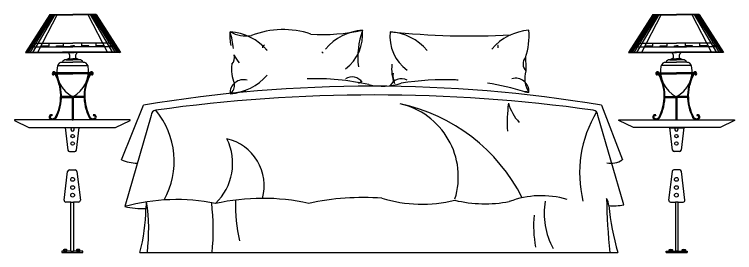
# Model space of a CAD drawing. Header units: millimetres. Extents: x 3060 to 28796, y 18778 to 36190.
# Drawn here: x 25596 to 28336, y 27918 to 28824 of the extents above; entities that cross this region are included whole.
import ezdxf

# ---------------------------------------------------------------- set-up
doc = ezdxf.new("R2010")
doc.units = ezdxf.units.MM
doc.linetypes.add('HIDDEN', pattern=[0.375, 0.25, -0.125])

# ---------------------------------------------------------------- blocks, each defined once
blk = doc.blocks.new('A$C1E9B50DE')
for p, q in [((135.2, 906.6), (42.6, 761.2)), ((135.2, 906.6), (221.7, 906.6)), ((310.8, 906.6), (221.7, 906.6)), ((310.8, 906.6), (403.5, 761.2)), ((2429.2, 906.6), (2336.5, 761.2)), ((2429.2, 906.6), (2518.3, 906.6)), ((2604.8, 906.6), (2518.3, 906.6)), ((2604.8, 906.6), (2697.4, 761.2)), ((256.4, 786.4), (256.4, 797.6)), ((310.9, 786.4), (310.9, 797.6)), ((365.4, 786.4), (365.4, 797.6)), ((2374.6, 786.4), (2374.6, 797.6)), ((2429.1, 786.4), (2429.1, 797.6)), ((2483.6, 786.4), (2483.6, 797.6)), ((229.1, 786.4), (221.7, 786.4)), ((229.1, 783), (229.1, 786.4)), ((283.6, 786.4), (256.4, 786.4)), ((283.6, 783), (283.6, 786.4)), ((338.2, 786.4), (310.9, 786.4)), ((338.2, 783), (338.2, 786.4)), ((387.4, 786.4), (365.4, 786.4)), ((944.9, 779.5), (944.9, 788.4)), ((944.9, 788.4), (947.1, 788.4)), ((947.1, 788.4), (951.6, 790.6)), ((958.3, 775), (960.5, 770.6)), ((1840.1, 788.4), (1837.8, 788.4)), ((1840.1, 779.5), (1840.1, 788.4)), ((2352.6, 786.4), (2374.6, 786.4)), ((2401.8, 786.4), (2429.1, 786.4)), ((2401.8, 783), (2401.8, 786.4)), ((2456.4, 786.4), (2483.6, 786.4)), ((2456.4, 783), (2456.4, 786.4)), ((2510.9, 786.4), (2518.3, 786.4)), ((2510.9, 783), (2510.9, 786.4)), ((42.6, 761.2), (227.7, 761.2)), ((362.1, 761.2), (221.7, 761.2)), ((1174.7, 759.4), (1170.2, 763.9)), ((2377.9, 761.2), (2518.3, 761.2)), ((2697.4, 761.2), (2512.3, 761.2)), ((150.2, 679.6), (150.5, 676)), ((293.5, 679.6), (293.2, 676)), ((2446.5, 679.6), (2446.8, 676)), ((2589.8, 679.6), (2589.5, 676)), ((264.9, 594.6), (178.8, 594.6)), ((178.8, 594.6), (221.7, 594.6)), ((178.8, 590.9), (221.7, 590.9)), ((220, 594.2), (220, 505.8)), ((265, 590.9), (221.7, 590.9)), ((223.6, 594.3), (223.6, 505.8)), ((2475, 590.9), (2518.3, 590.9)), ((2475.1, 594.6), (2561.2, 594.6)), ((2516.4, 594.3), (2516.4, 505.8)), ((2561.2, 594.6), (2518.3, 594.6)), ((2561.2, 590.9), (2518.3, 590.9)), ((2520, 594.2), (2520, 505.8)), ((407.1, 353.7), (490.8, 560.6)), ((2233.4, 560.6), (2313.2, 352.9)), ((143.5, 523.9), (142.1, 520.6)), ((300.2, 523.9), (301.7, 520.6)), ((520, 522.2), (420, 175.3)), ((2318.2, 181.7), (2220, 522.2)), ((2439.8, 523.9), (2438.3, 520.6)), ((2596.5, 523.9), (2597.9, 520.6)), ((0, 505.8), (0, 502.8)), ((440, 505.8), (0, 505.8)), ((0, 502.8), (55, 475.8)), ((220, 505.8), (223.6, 505.8)), ((385, 475.8), (440, 502.8)), ((440, 502.8), (440, 505.8)), ((2300, 502.8), (2300, 505.8)), ((2300, 505.8), (2740, 505.8)), ((2355, 475.8), (2300, 502.8)), ((2520, 505.8), (2516.4, 505.8)), ((2740, 502.8), (2685, 475.8)), ((2740, 505.8), (2740, 502.8)), ((55, 475.8), (385, 475.8)), ((193.6, 475.8), (203.8, 390)), ((246.2, 474.3), (193.8, 474.3)), ((236.2, 390), (246.4, 475.8)), ((2685, 475.8), (2355, 475.8)), ((2503.8, 390), (2493.6, 475.8)), ((2493.8, 474.3), (2546.2, 474.3)), ((2546.4, 475.8), (2536.2, 390)), ((210.1, 384.2), (229.9, 384.2)), ((2529.9, 384.2), (2510.1, 384.2)), ((189.1, 200), (202, 308.4)), ((209, 314.8), (231, 314.8)), ((238, 308.4), (250.9, 200)), ((2502, 308.4), (2489.1, 200)), ((2531, 314.8), (2509, 314.8)), ((2550.9, 200), (2538, 308.4)), ((214.8, 192.4), (196.1, 192.4)), ((214.8, 5), (214.8, 192.4)), ((214.8, 192.4), (225.2, 192.4)), ((225.2, 192.4), (225.2, 5)), ((243.9, 192.4), (225.2, 192.4)), ((2496.1, 192.4), (2514.8, 192.4)), ((2514.8, 192.4), (2514.8, 5)), ((2525.2, 192.4), (2514.8, 192.4)), ((2525.2, 5), (2525.2, 192.4)), ((2525.2, 192.4), (2543.9, 192.4)), ((180, 5), (180, 0)), ((214.8, 5), (180, 5)), ((186.7, 10.3), (186.7, 5)), ((186.7, 5), (200, 5)), ((198, 11.7), (188.7, 11.7)), ((190, 5), (190, 10.3)), ((196.5, 5), (196.5, 10.3)), ((200, 5), (200, 10.3)), ((214.8, 5), (225.2, 5)), ((260, 5), (225.2, 5)), ((235.8, 10.3), (235.8, 5)), ((235.8, 5), (249.1, 5)), ((247.1, 11.7), (237.8, 11.7)), ((239.1, 5), (239.1, 10.3)), ((245.6, 5), (245.6, 10.3)), ((249.1, 5), (249.1, 10.3)), ((260, 0), (260, 5)), ((2480, 5), (2514.8, 5)), ((2480, 0), (2480, 5)), ((2490.9, 5), (2490.9, 10.3)), ((2504.2, 5), (2490.9, 5)), ((2492.9, 11.7), (2502.2, 11.7)), ((2494.4, 5), (2494.4, 10.3)), ((2500.9, 5), (2500.9, 10.3)), ((2504.2, 10.3), (2504.2, 5)), ((2525.2, 5), (2514.8, 5)), ((2525.2, 5), (2560, 5)), ((2540, 5), (2540, 10.3)), ((2553.3, 5), (2540, 5)), ((2542, 11.7), (2551.3, 11.7)), ((2543.5, 5), (2543.5, 10.3)), ((2550, 5), (2550, 10.3)), ((2553.3, 10.3), (2553.3, 5)), ((2560, 5), (2560, 0)), ((180, 0), (260, 0)), ((180, 0), (260, 0)), ((225.2, 0), (214.8, 0)), ((225.2, 0), (214.8, 0)), ((214.8, 0), (225.2, 0)), ((476.8, 0), (2295.5, 0)), ((2560, 0), (2480, 0)), ((2480, 0), (2560, 0)), ((2525.2, 0), (2514.8, 0)), ((2514.8, 0), (2525.2, 0)), ((2514.8, 0), (2525.2, 0))]:
    blk.add_line(p, q)
at = {"linetype": 'ByBlock', "ltscale": 5000}
for p, q in [((137.8, 906.6), (45.2, 761.2)), ((138.6, 906.6), (46, 761.2)), ((139.5, 906.6), (46.8, 761.2)), ((140.4, 906.6), (47.8, 761.2)), ((143.9, 906.6), (51.2, 761.2)), ((148.4, 906.6), (58.6, 761.2)), ((154.2, 906.6), (68.4, 761.2)), ((162.7, 906.6), (88.2, 761.2)), ((134.3, 905.2), (221.7, 905.2)), ((310.8, 905.2), (221.7, 905.2)), ((279.2, 906.6), (353.8, 761.2)), ((287.8, 906.6), (373.5, 761.2)), ((293.5, 906.6), (383.3, 761.2)), ((298.1, 906.6), (390.7, 761.2)), ((301.5, 906.6), (394.2, 761.2)), ((304.1, 906.6), (396.8, 761.2)), ((306.7, 906.6), (399.3, 761.2)), ((308.4, 906.6), (401.3, 760.8)), ((2431.6, 906.6), (2338.7, 760.8)), ((2433.3, 906.6), (2340.7, 761.2)), ((2435.9, 906.6), (2343.2, 761.2)), ((2438.5, 906.6), (2345.8, 761.2)), ((2441.9, 906.6), (2349.3, 761.2)), ((2446.5, 906.6), (2356.7, 761.2)), ((2452.2, 906.6), (2366.5, 761.2)), ((2460.8, 906.6), (2386.2, 761.2)), ((2429.2, 905.2), (2518.3, 905.2)), ((2605.7, 905.2), (2518.3, 905.2)), ((2577.3, 906.6), (2651.8, 761.2)), ((2585.8, 906.6), (2671.6, 761.2)), ((2591.6, 906.6), (2681.4, 761.2)), ((2596.1, 906.6), (2688.8, 761.2)), ((2599.6, 906.6), (2692.2, 761.2)), ((2600.5, 906.6), (2693.2, 761.2)), ((2601.4, 906.6), (2694, 761.2)), ((2602.2, 906.6), (2694.8, 761.2)), ((65.7, 797.6), (221.7, 797.6)), ((78.1, 786.4), (78.1, 797.6)), ((132.6, 786.4), (132.6, 797.6)), ((187.1, 786.4), (187.1, 797.6)), ((380.3, 797.6), (221.7, 797.6)), ((2359.7, 797.6), (2518.3, 797.6)), ((2674.3, 797.6), (2518.3, 797.6)), ((2552.9, 786.4), (2552.9, 797.6)), ((2607.4, 786.4), (2607.4, 797.6)), ((2661.9, 786.4), (2661.9, 797.6)), ((56.5, 783), (221.7, 783)), ((58.7, 786.4), (78.1, 786.4)), ((105.3, 783), (105.3, 786.4)), ((105.3, 786.4), (132.6, 786.4)), ((159.8, 783), (159.8, 786.4)), ((159.8, 786.4), (187.1, 786.4)), ((389.6, 783), (182.4, 783)), ((214.4, 783), (214.4, 786.4)), ((214.4, 786.4), (221.7, 786.4)), ((2350.4, 783), (2557.6, 783)), ((2525.6, 786.4), (2518.3, 786.4)), ((2683.5, 783), (2518.3, 783)), ((2525.6, 783), (2525.6, 786.4)), ((2580.2, 786.4), (2552.9, 786.4)), ((2580.2, 783), (2580.2, 786.4)), ((2634.7, 786.4), (2607.4, 786.4)), ((2634.7, 783), (2634.7, 786.4)), ((2681.3, 786.4), (2661.9, 786.4)), ((46.9, 762.7), (227.7, 762.7)), ((402.6, 762.7), (182.4, 762.7)), ((403.5, 761.2), (239.6, 761.2)), ((2336.5, 761.2), (2500.4, 761.2)), ((2337.4, 762.7), (2557.6, 762.7)), ((2693.1, 762.7), (2512.3, 762.7)), ((181.6, 724.2), (221.7, 724.2)), ((197.1, 733.8), (221.7, 733.6)), ((207.3, 737.4), (221.7, 737.2)), ((236.2, 737.4), (221.7, 737.2)), ((246.4, 733.8), (221.7, 733.6)), ((261.9, 724.2), (221.7, 724.2)), ((2478.1, 724.2), (2518.3, 724.2)), ((2493.6, 733.8), (2518.3, 733.6)), ((2503.8, 737.4), (2518.3, 737.2)), ((2532.7, 737.4), (2518.3, 737.2)), ((2542.9, 733.8), (2518.3, 733.6)), ((2558.4, 724.2), (2518.3, 724.2)), ((163.7, 712), (279.8, 712)), ((2576.3, 712), (2460.2, 712)), ((287.9, 683.7), (155.9, 683.7)), ((155.9, 683.7), (221.7, 683.7)), ((157.9, 680.1), (221.7, 680.1)), ((285.9, 680.1), (221.7, 680.1)), ((2452.1, 683.7), (2584.1, 683.7)), ((2454.1, 680.1), (2518.3, 680.1)), ((2584.1, 683.7), (2518.3, 683.7)), ((2582.1, 680.1), (2518.3, 680.1))]:
    blk.add_line(p, q, dxfattribs=at)
at = {"linetype": 'HIDDEN'}
for p, q in [((189.4, 5), (189.4, 0)), ((197.4, 0), (197.4, 5)), ((238.5, 5), (238.5, 0)), ((246.5, 0), (246.5, 5)), ((2493.5, 0), (2493.5, 5)), ((2501.5, 5), (2501.5, 0)), ((2542.6, 0), (2542.6, 5)), ((2550.6, 5), (2550.6, 0))]:
    blk.add_line(p, q, dxfattribs=at)
for centre, radius in [((221.5, 443.5), 6.48), ((2518.5, 443.5), 6.48), ((221.5, 415.4), 6.48), ((2518.5, 415.4), 6.48), ((221.6, 278.6), 7.2), ((2518.4, 278.6), 7.2), ((221.6, 247.5), 7.2), ((2518.4, 247.5), 7.2), ((221.6, 218.7), 7.2), ((2518.4, 218.7), 7.2)]:
    blk.add_circle(centre, radius)
for centre, radius, start, end in [((981.4, 824.1), 161.9, 174.11, 192.9489), ((883.3, 954.7), 130.2, 241.0908, 278.4042), ((806.1, 637.1), 204.1, 40.4189, 85.9871), ((407, 719.1), 430.9, 7.6727, 16.3954), ((1022.4, 525.9), 323.2, 71.0183, 111.7974), ((1172.6, 1543.5), 713.4, 266.3716, 282.2562), ((1338.4, 642.6), 204.1, 94.0129, 139.5811), ((1163, 829.7), 161.9, 306.5711, 5.89), ((1621.8, 742.7), 315.2, 160.8133, 186.5053), ((1590.3, 824.1), 161.9, 174.11, 233.4289), ((1731.5, 3641.4), 2816.9, 263.8398, 273.1866), ((1415, 637.1), 204.1, 40.4189, 85.9871), ((1971.8, 642.6), 204.1, 94.0129, 139.5811), ((1701.3, 825.2), 257, 341.3058, 4.6952), ((194.2, 747.1), 17.1, 325.6014, 55.651), ((249.3, 747.1), 17.1, 124.349, 214.3986), ((799.6, 742.8), 38.2, 316.7316, 14.6494), ((981.4, 824.1), 161.9, 206.2629, 219.0596), ((1972.4, 717.9), 37.2, 137.8287, 225.5264), ((3912.5, 781), 1968.2, 181.1124, 182.6095), ((2490.7, 747.1), 17.1, 325.6014, 55.651), ((2545.8, 747.1), 17.1, 124.349, 214.3986), ((181.9, 704.3), 19.8, 90.9754, 159.1082), ((197.1, 716.5), 17.3, 90, 153.8109), ((206.2, 724.2), 13.2, 85.2699, 133.6097), ((237.2, 724.2), 13.2, 46.3903, 94.7301), ((246.4, 716.5), 17.3, 26.1891, 90), ((261.5, 704.3), 19.8, 20.8918, 89.0246), ((966.3, 698.3), 140.1, 172.4632, 202.983), ((1575.2, 698.3), 140.1, 172.4632, 202.983), ((2478.5, 704.3), 19.8, 90.9754, 159.1082), ((2493.6, 716.5), 17.3, 90, 153.8109), ((2502.8, 724.2), 13.2, 85.2699, 133.6097), ((2533.8, 724.2), 13.2, 46.3903, 94.7301), ((2542.9, 716.5), 17.3, 26.1891, 90), ((2558.1, 704.3), 19.8, 20.8918, 89.0246), ((150, 682), 5.99, 32.0735, 275.454), ((-1.1, 595.7), 179.9, 332.3858, 29.8079), ((272.9, 692), 111.2, 169.9962, 242.6044), ((170.6, 692), 111.2, 297.3956, 10.0038), ((444.8, 595.7), 179.9, 150.1921, 207.6142), ((293.8, 682), 5.99, 264.546, 147.9265), ((2034.5, 662.1), 92.9, 161.6388, 214.0468), ((2446.2, 682), 5.99, 32.0735, 275.454), ((2295.2, 595.7), 179.9, 332.3858, 29.8079), ((2569.4, 692), 111.2, 169.9962, 242.6044), ((2467.1, 692), 111.2, 297.3956, 10.0038), ((2741.1, 595.7), 179.9, 150.1921, 207.6142), ((2590, 682), 5.99, 264.546, 147.9265), ((150, 682), 2.35, 32.0735, 275.454), ((5.6, 595.9), 170.5, 331.461, 30.8136), ((438.2, 595.9), 170.5, 149.1864, 208.539), ((293.8, 682), 2.35, 264.546, 147.9265), ((871.3, 607.2), 51, 74.3949, 182.9806), ((806.1, 808.2), 204.1, 274.0129, 319.5811), ((1145, -275), 936.8, 77.4251, 91.934), ((1284.1, 620.2), 48.3, 35.4069, 120.6162), ((1472.4, 613.5), 47.9, 63.37, 155.4789), ((1519.1, 674), 79, 173.3811, 202.6385), ((1636.7, -375.4), 1033.3, 87.6951, 99.1923), ((1906.6, 612.8), 51, 357.0194, 105.6051), ((2446.2, 682), 2.35, 32.0735, 275.454), ((2301.8, 595.9), 170.5, 331.461, 30.8136), ((2734.4, 595.9), 170.5, 149.1864, 208.539), ((2590, 682), 2.35, 264.546, 147.9265), ((1362.1, -4617.9), 5251.3, 80.4489, 99.5511), ((797.4, 637.8), 40.4, 304.6632, 8.237), ((1312.1, 651), 5.39, 200.5413, 352.3129), ((1400.8, 860.4), 227.1, 256.796, 288.1918), ((1636.7, -375.4), 1033.3, 87.118, 87.6951), ((1636.7, -375.4), 1033.3, 72.8065, 80.9417), ((1020.9, -623.2), 1244, 96.4814, 99.2749), ((1738, -862.6), 1489, 81.5237, 82.1415), ((1971.8, 813.8), 204.1, 261.6583, 265.9871), ((1370, -5406.1), 6006.1, 82.03465, 97.96535), ((1323, -101.4), 683.5, 26.9934, 77.8009), ((1403.8, 288.8), 285.1, 342.7928, 77.0994), ((2460.3, 497.1), 585.4, 172.9979, 183.4167), ((2065.2, 625), 194.4, 196.9038, 221.7666), ((140.2, 516.4), 8.24, 66.2695, 227.016), ((140.2, 516.4), 4.61, 66.2695, 227.016), ((303.5, 516.4), 8.24, 312.984, 113.7305), ((303.5, 516.4), 4.61, 312.984, 113.7305), ((540, 522.2), 20, 96.5941, 180), ((302.6, 347.4), 305.2, 331.1774, 39.6176), ((2602.7, 302.3), 452.5, 148.9769, 193.5726), ((2200, 522.2), 20, 0, 83.4059), ((2436.5, 516.4), 8.24, 66.2695, 227.016), ((2436.5, 516.4), 4.61, 66.2695, 227.016), ((2599.8, 516.4), 8.24, 312.984, 113.7305), ((2599.8, 516.4), 4.61, 312.984, 113.7305), ((145.6, 522.2), 16.1, 227.0772, 322.3729), ((145.5, 522), 12.4, 226.9126, 322.2806), ((298.2, 522.2), 16.1, 217.6271, 312.9228), ((298.2, 522), 12.4, 217.7194, 313.0874), ((2441.8, 522.2), 16.1, 227.0772, 322.3729), ((2441.8, 522), 12.4, 226.9126, 322.2806), ((2594.4, 522.2), 16.1, 217.6271, 312.9228), ((2594.5, 522), 12.4, 217.7194, 313.0874), ((221.5, 469.3), 6.48, 130.2991, 49.7009), ((2518.5, 469.3), 6.48, 130.2991, 49.7009), ((619.2, 339.4), 211.1, 313.6531, 26.3557), ((766.9, 254.6), 183.3, 344.7813, 76.9214), ((210.1, 390.5), 6.29, 184.5739, 270), ((229.9, 390.5), 6.29, 270, 355.4261), ((2510.1, 390.5), 6.29, 184.5739, 270), ((2529.9, 390.5), 6.29, 270, 355.4261), ((467.4, 486.3), 145.7, 245.5756, 270), ((2271.1, 412.5), 72.7, 256.811, 304.8711), ((209, 307.8), 6.99, 90, 175.4261), ((231, 307.8), 6.99, 4.5739, 90), ((2509, 307.8), 6.99, 90, 175.4261), ((2531, 307.8), 6.99, 4.5739, 90), ((196.1, 199.4), 6.99, 175.4261, 270), ((243.9, 199.4), 6.99, 270, 4.5739), ((616.2, -539.8), 741.6, 78.4277, 105.3429), ((622.1, 165.1), 122.3, 166.7898, 178.7634), ((-215.3, 86.7), 726.2, 353.1437, 8.4215), ((943.8, -609.7), 816.2, 77.5551, 102.6573), ((1475.3, 181.8), 634.5, 178.5493, 192.486), ((1326.2, -762.5), 972, 85.7479, 102.2656), ((1551, 711.7), 527.5, 253.1676, 283.6601), ((1791.5, 705.8), 519.8, 257.113, 280.0754), ((2005, -128.1), 344.7, 73.5246, 110.8287), ((2305.9, 151.1), 290.2, 171.019, 207.9252), ((4699.8, 246.6), 2447.3, 180.9415, 185.7834), ((2203.8, 176.4), 57.5, 2.5876, 31.4377), ((2496.1, 199.4), 6.99, 175.4261, 270), ((2543.9, 199.4), 6.99, 270, 4.5739), ((490.5, 494.3), 326.7, 257.5317, 271.634), ((-114.2, 166.7), 614.1, 344.2528, 0.1007), ((-112.5, 87.7), 869, 354.2071, 6.7247), ((2280.3, 380.5), 202.4, 264.5796, 280.7837), ((3288.6, 283.1), 1032.6, 185.783, 195.9101), ((2402.3, 102.8), 427.2, 174.7269, 191.004), ((187.4, 10.3), 0.667, 90, 180), ((188.4, 8), 3.14, 71.4069, 108.5931), ((187.4, 12.5), 1.52, 296.0932, 325.9255), ((189.4, 10.3), 0.667, 0, 90), ((190.7, 10.3), 0.667, 90, 180), ((193.3, -0.9), 12.2, 77.7884, 102.2116), ((195.9, 10.3), 0.667, 0, 90), ((197.2, 10.3), 0.667, 90, 180), ((198.3, 7.5), 3.64, 72.6943, 107.3057), ((199.3, 12.5), 1.52, 214.0745, 244.3953), ((199.4, 10.3), 0.667, 0, 90), ((236.5, 10.3), 0.667, 90, 180), ((237.5, 8), 3.14, 71.4069, 108.5931), ((236.5, 12.5), 1.52, 296.0932, 325.9255), ((238.5, 10.3), 0.667, 0, 90), ((239.8, 10.3), 0.667, 90, 180), ((242.4, -0.9), 12.2, 77.7884, 102.2116), ((245, 10.3), 0.667, 0, 90), ((246.3, 10.3), 0.667, 90, 180), ((247.4, 7.5), 3.64, 72.6943, 107.3057), ((248.4, 12.5), 1.52, 214.0745, 244.3953), ((248.5, 10.3), 0.667, 0, 90), ((2491.5, 10.3), 0.667, 90, 180), ((2492.6, 7.5), 3.64, 72.6943, 107.3057), ((2491.6, 12.5), 1.52, 295.6047, 325.9255), ((2493.7, 10.3), 0.667, 0, 90), ((2495, 10.3), 0.667, 90, 180), ((2497.6, -0.9), 12.2, 77.7884, 102.2116), ((2500.2, 10.3), 0.667, 0, 90), ((2501.5, 10.3), 0.667, 90, 180), ((2502.5, 8), 3.14, 71.4069, 108.5931), ((2503.5, 12.5), 1.52, 214.0745, 243.9068), ((2503.5, 10.3), 0.667, 0, 90), ((2540.6, 10.3), 0.667, 90, 180), ((2541.7, 7.5), 3.64, 72.6943, 107.3057), ((2540.7, 12.5), 1.52, 295.6047, 325.9255), ((2542.8, 10.3), 0.667, 0, 90), ((2544.1, 10.3), 0.667, 90, 180), ((2546.7, -0.9), 12.2, 77.7884, 102.2116), ((2549.3, 10.3), 0.667, 0, 90), ((2550.6, 10.3), 0.667, 90, 180), ((2551.6, 8), 3.14, 71.4069, 108.5931), ((2552.6, 12.5), 1.52, 214.0745, 243.9068), ((2552.6, 10.3), 0.667, 0, 90)]:
    blk.add_arc(centre, radius, start, end)

msp = doc.modelspace()

# ---------------------------------------------------------------- block references
msp.add_blockref('A$C1E9B50DE', (25596.3, 27917.7))

doc.saveas('drawing.dxf')
